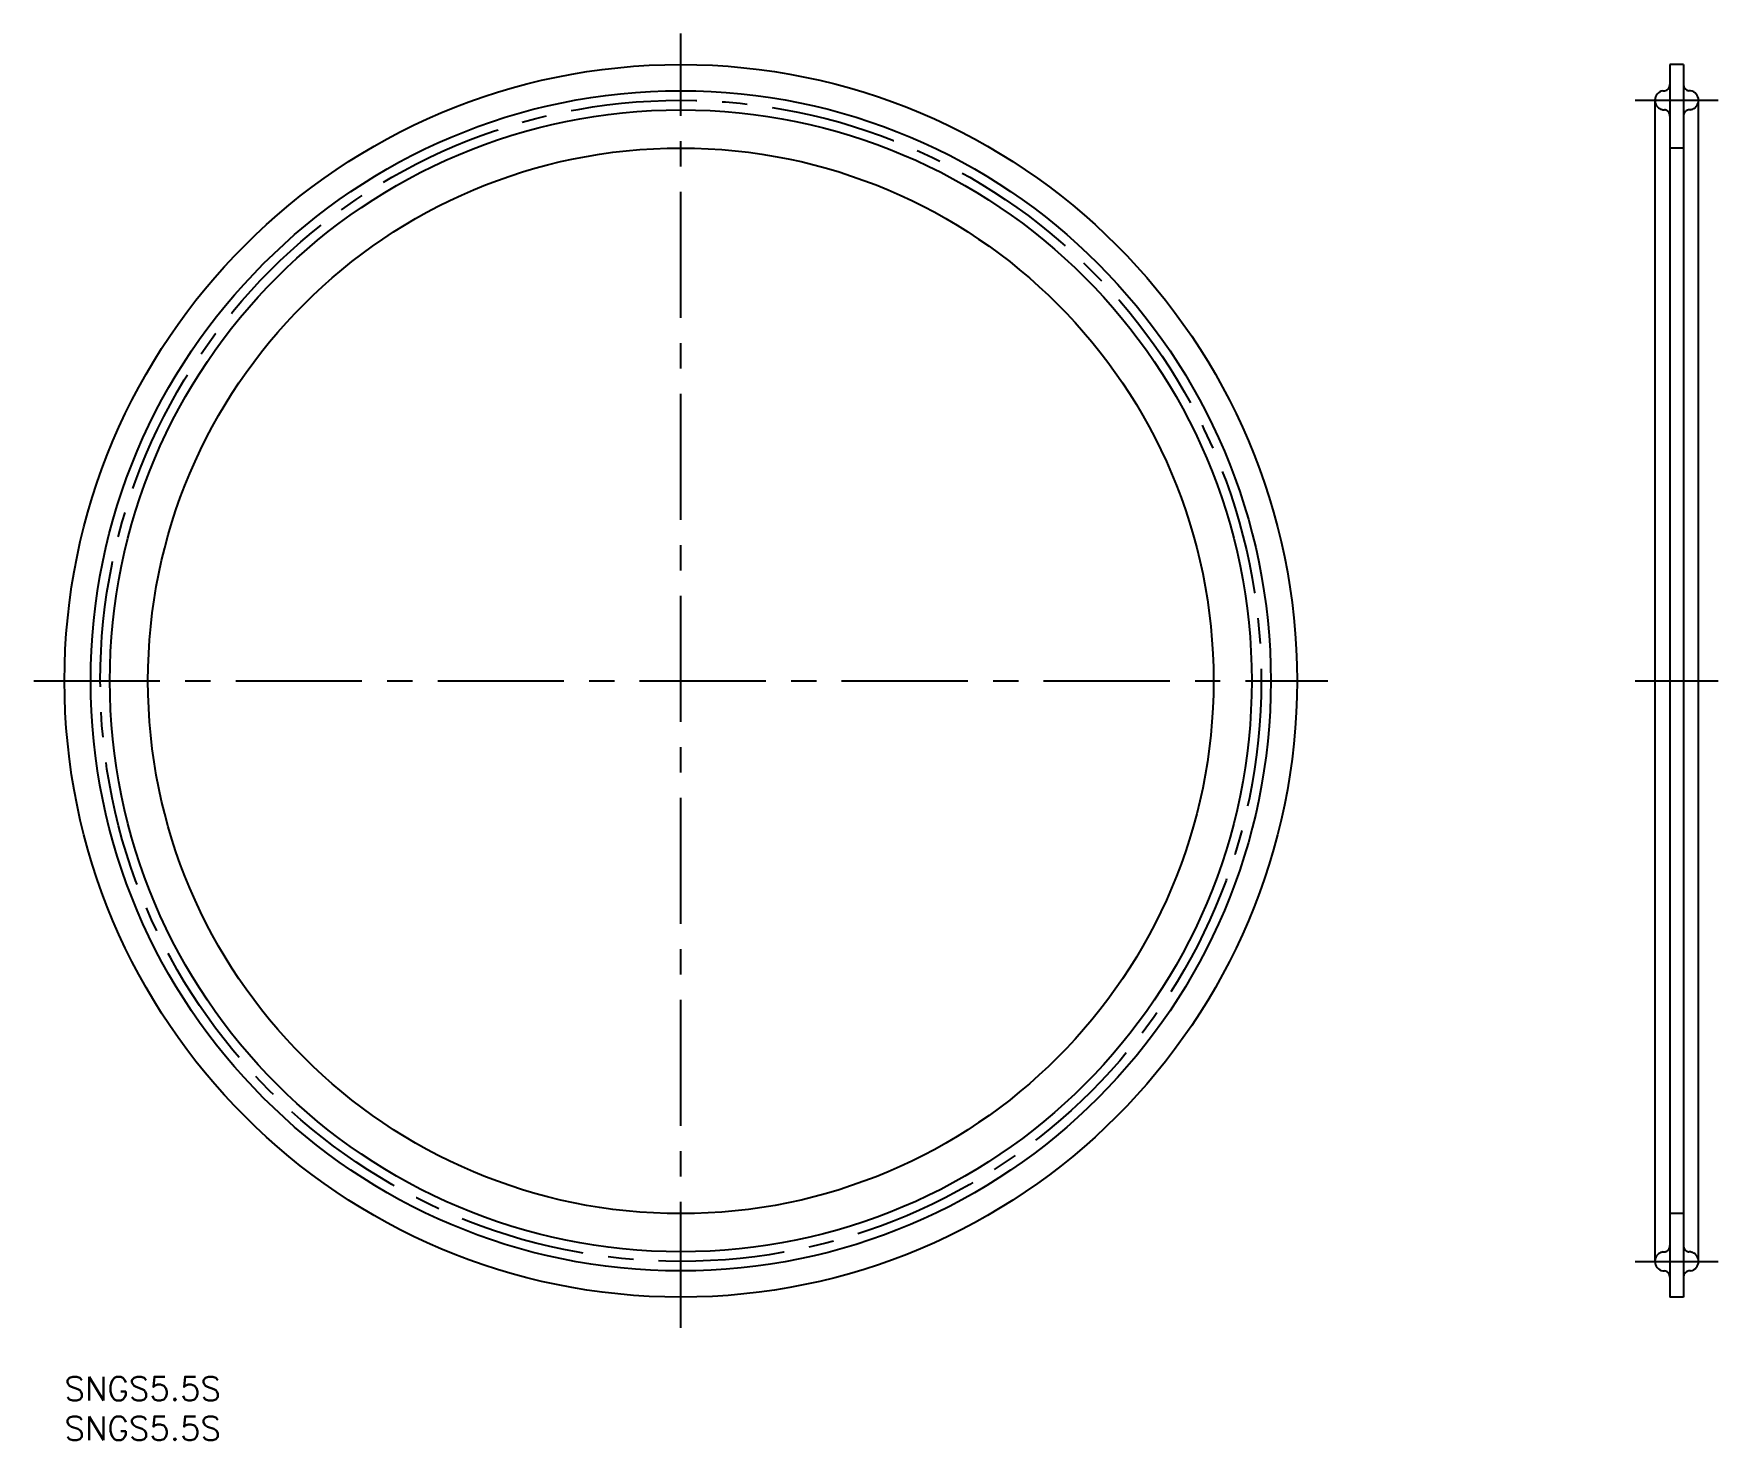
# Model space of a CAD drawing. Extents: x -4 to 208, y -8 to 169.
import ezdxf

# ---------------------------------------------------------------- set-up
doc = ezdxf.new("R2010")
doc.units = 0
doc.header["$LTSCALE"] = 0.5
doc.linetypes.add('CENTER', pattern=[50.8, 31.75, -6.35, 6.35, -6.35])
doc.linetypes.add('DASHED', pattern=[19.05, 12.7, -6.35])
for name, color, linetype in [('MSM_CENTER', 1, 'CENTER'), ('MSM_CONTINUOUS', 7, 'CONTINUOUS'), ('MSM_DASHED', 4, 'DASHED'), ('MSM_PART_NUMBER', 7, 'CONTINUOUS')]:
    doc.layers.add(name, color=color, linetype=linetype)
doc.styles.get("Standard").update_dxf_attribs({"font": 'txt.shx', "height": 3, "bigfont": 'bigfont.shx'})

msp = doc.modelspace()

# ---------------------------------------------------------------- linework, layer by layer
at = {"layer": 'MSM_CENTER'}
for p, q in [((77.5, 6.13), (77.5, 168.88)), ((197.52, 160.5), (207.98, 160.5)), ((-3.87, 87.5), (158.88, 87.5)), ((197.52, 87.5), (207.98, 87.5)), ((197.52, 14.5), (207.98, 14.5))]:
    msp.add_line(p, q, dxfattribs=at)
msp.add_circle((77.5, 87.5), 73, dxfattribs=at)
at = {"layer": 'MSM_CONTINUOUS'}
for p, q in [((203.6, 165), (201.9, 165)), ((201.9, 165), (201.9, 10)), ((203.6, 165), (203.6, 10)), ((201.02, 161.69), (201.22, 161.69)), ((204.48, 161.69), (204.28, 161.69)), ((200, 160.5), (200, 14.5)), ((205.5, 14.5), (205.5, 160.5)), ((201.02, 13.31), (201.22, 13.31)), ((204.48, 13.31), (204.28, 13.31)), ((203.6, 10), (201.9, 10))]:
    msp.add_line(p, q, dxfattribs=at)
for radius in [77.5, 74.2, 71.8, 67]:
    msp.add_circle((77.5, 87.5), radius, dxfattribs=at)
for centre, radius, start, end in [((201.2, 160.5), 1.2, 98.6269, 180), ((201.1, 162.48), 0.8, 278.6269, 0), ((204.4, 162.48), 0.8, 180, 261.3731), ((204.3, 160.5), 1.2, 0, 81.3731), ((201.2, 14.5), 1.2, 180, 261.3731), ((201.1, 12.52), 0.8, 360, 81.3731), ((204.4, 12.52), 0.8, 98.6269, 180), ((204.3, 14.5), 1.2, 278.6269, 360)]:
    msp.add_arc(centre, radius, start, end, dxfattribs=at)
at = {"layer": 'MSM_DASHED'}
for p, q in [((201.02, 159.31), (201.22, 159.31)), ((204.48, 159.31), (204.28, 159.31)), ((203.6, 154.5), (201.9, 154.5)), ((203.6, 20.5), (201.9, 20.5)), ((201.02, 15.69), (201.22, 15.69)), ((204.48, 15.69), (204.28, 15.69))]:
    msp.add_line(p, q, dxfattribs=at)
for centre, radius, start, end in [((201.2, 160.5), 1.2, 180, 261.3731), ((201.1, 158.52), 0.8, 360, 81.3731), ((204.4, 158.52), 0.8, 98.6269, 180), ((204.3, 160.5), 1.2, 278.6269, 360), ((201.2, 14.5), 1.2, 98.6269, 180), ((201.1, 16.48), 0.8, 278.6269, 0), ((204.4, 16.48), 0.8, 180, 261.3731), ((204.3, 14.5), 1.2, 0, 81.3731)]:
    msp.add_arc(centre, radius, start, end, dxfattribs=at)

# ---------------------------------------------------------------- texts
at = {"layer": 'MSM_PART_NUMBER'}
for p in [(0, -3), (0, -8)]:
    msp.add_text('SNGS5.5S', height=3, dxfattribs=at).set_placement(p)

doc.saveas('drawing.dxf')
